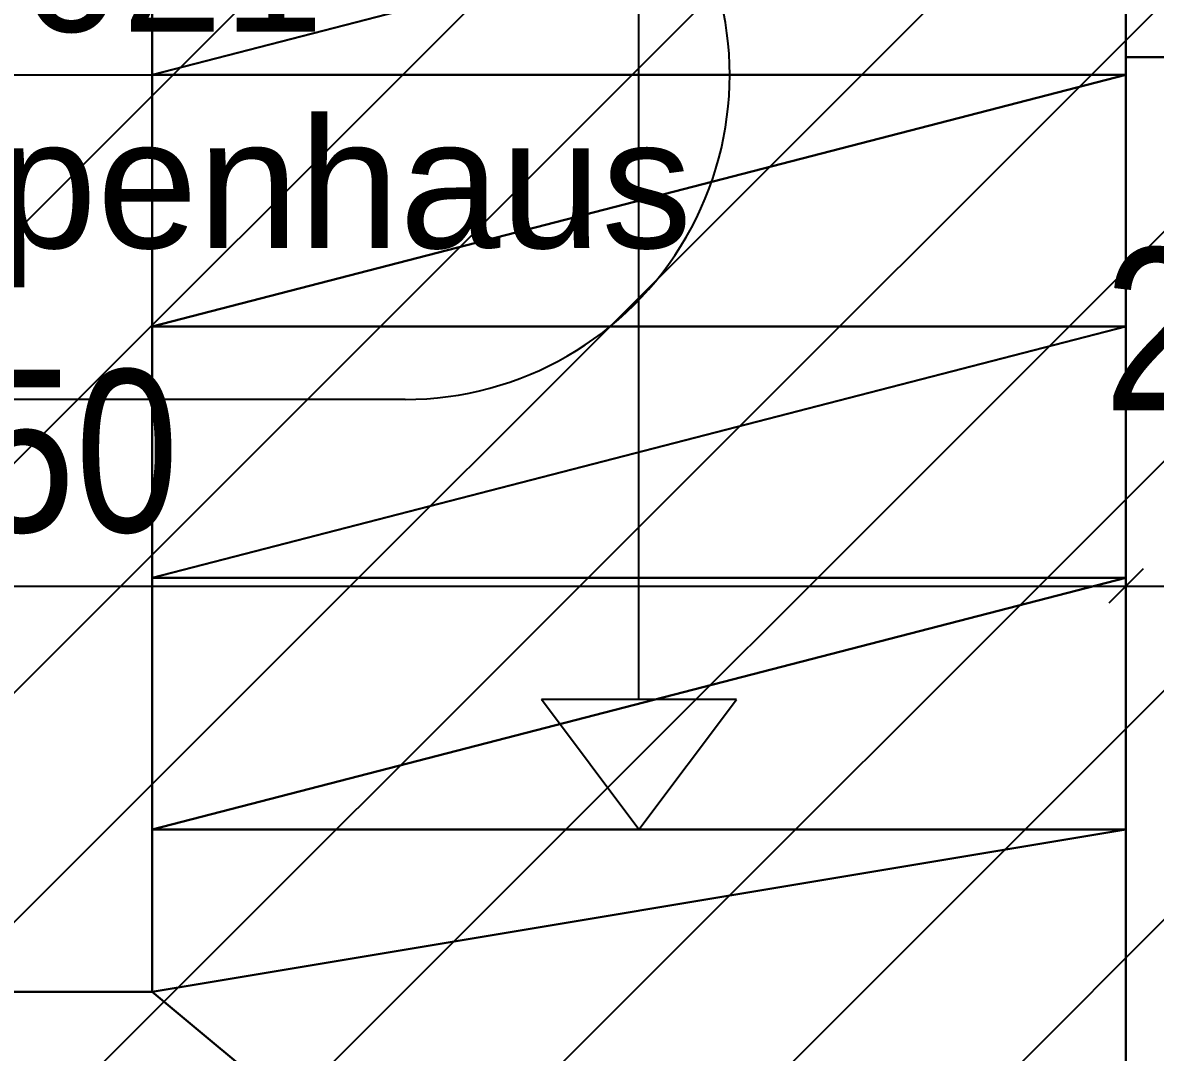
# Model space of a CAD drawing. Extents: x -996 to 41024, y -11542 to 18178.
# Drawn here: x 25063 to 26808, y -1314 to 273 of the extents above; entities that cross this region are included whole.
import ezdxf
from ezdxf.lldxf.tags import DXFTag

# ---------------------------------------------------------------- set-up
doc = ezdxf.new("R2010")
doc.units = 0
doc.header["$LTSCALE"] = 50
doc.layers.get('0').update_dxf_attribs({"lineweight": 25})
for name, color, linetype, lineweight, true_color in [('2D-NovaObj-A_Geschossdecke', 7, 'Continuous', 25, 0x008080), ('2D-NovaObj-A_Treppe', 7, 'Continuous', 25, 0xff9900), ('2D-NovaObj-A_Wand_allgemein', 3, 'Continuous', 25, 0x00ff00), ('3D-NovaObj-A_Geschossdecke', 7, 'Continuous', 25, 0x008080), ('3D-NovaObj-A_Treppe', 7, 'Continuous', 25, 0xff9900), ('3D-NovaObj-A_Wand_allgemein', 3, 'Continuous', 25, 0x00ff00), ('A_Geschossdecke', 7, 'Continuous', 25, 0x008080), ('A_Treppe', 7, 'Continuous', 25, 0xff9900), ('A_Wand_allgemein', 3, 'Continuous', 25, 0x00ff00), ('X_Mass', 7, 'Continuous', 25, 0x0080ff), ('XREF-41001-A-G-E05$0$2D-NovaObj-A_Raum', 1, 'Continuous', 25, 0xff0000), ('XREF-41001-A-G-E05$0$2D-NovaObj-A_Wand_allgemein', 3, 'Continuous', 25, 0x00ff00), ('XREF-41001-A-G-E05$0$3D-NovaObj-A_Wand_allgemein', 3, 'Continuous', 25, 0x00ff00), ('XREF-41001-A-G-E05$0$A_Raum', 1, 'Continuous', 25, 0xff0000), ('XREF-41001-A-G-E05$0$A_Wand_allgemein', 3, 'Continuous', 25, 0x00ff00), ('XREF-41001-A-G-EG$0$2D-NovaObj-A_Treppe', 7, 'Continuous', 25, 0xff9900), ('XREF-41001-A-G-EG$0$2D-NovaObj-A_Wand_allgemein', 3, 'Continuous', 25, 0x00ff00), ('XREF-41001-A-G-EG$0$3D-NovaObj-A_Geschossdecke', 7, 'Continuous', 25, 0x008080), ('XREF-41001-A-G-EG$0$3D-NovaObj-A_Treppe', 7, 'Continuous', 25, 0xff9900), ('XREF-41001-A-G-EG$0$3D-NovaObj-A_Wand_allgemein', 3, 'Continuous', 25, 0x00ff00), ('XREF-41001-A-G-EG$0$A_Geschossdecke', 7, 'Continuous', 25, 0x008080), ('XREF-41001-A-G-EG$0$A_Treppe', 7, 'Continuous', 25, 0xff9900), ('XREF-41001-A-G-EG$0$A_Wand_allgemein', 3, 'Continuous', 25, 0x00ff00)]:
    doc.layers.add(name, color=color, linetype=linetype, lineweight=lineweight, true_color=true_color)
doc.styles.get("Standard").update_dxf_attribs({"font": 'ARIALN.TTF'})
doc.styles.add('XREF-41001-A-G-E05$0$Standard', font='ARIALN.TTF')
tags = doc.linetypes.add('fein_strichliert', pattern=[4, 1, -2, 1]).pattern_tags.tags
tags[8:9] = [DXFTag(74, 4), DXFTag(75, 0), DXFTag(340, '0'), DXFTag(46, 0.0), DXFTag(50, 0.0), DXFTag(44, 0.0), DXFTag(45, 0.0)]
tags[6:7] = [DXFTag(74, 4), DXFTag(75, 0), DXFTag(340, '0'), DXFTag(46, 0.0), DXFTag(50, 0.0), DXFTag(44, 0.0), DXFTag(45, 0.0)]
tags[4:5] = [DXFTag(74, 4), DXFTag(75, 0), DXFTag(340, '0'), DXFTag(46, 0.0), DXFTag(50, 0.0), DXFTag(44, 0.0), DXFTag(45, 0.0)]
tags = doc.linetypes.add('XREF-41001-A-G-EG$0$fein_strichliert', pattern=[4, 1, -2, 1]).pattern_tags.tags
tags[8:9] = [DXFTag(74, 4), DXFTag(75, 0), DXFTag(340, '0'), DXFTag(46, 0.0), DXFTag(50, 0.0), DXFTag(44, 0.0), DXFTag(45, 0.0)]
tags[6:7] = [DXFTag(74, 4), DXFTag(75, 0), DXFTag(340, '0'), DXFTag(46, 0.0), DXFTag(50, 0.0), DXFTag(44, 0.0), DXFTag(45, 0.0)]
tags[4:5] = [DXFTag(74, 4), DXFTag(75, 0), DXFTag(340, '0'), DXFTag(46, 0.0), DXFTag(50, 0.0), DXFTag(44, 0.0), DXFTag(45, 0.0)]

# ---------------------------------------------------------------- blocks, each defined once
blk = doc.blocks.new('Wand_A0AA6KWFLL', base_point=(26762.6, -2470.1))
at = {"layer": '2D-NovaObj-A_Wand_allgemein', "ltscale": 0.25}
blk.add_line((26762.6, -2470.1), (26762.6, 2479.9), dxfattribs=at)
at = {"layer": '3D-NovaObj-A_Wand_allgemein', "linetype": 'Continuous', "ltscale": 0.25}
for p, q in [((26762.6, -2470.1, 3000), (26762.6, 2479.9, 3000)), ((26762.6, 2479.9), (26762.6, -2470.1))]:
    blk.add_line(p, q, dxfattribs=at)
blk.add_3dface([(26762.6, -2470.1), (26762.6, -2470.1, 3000), (26762.6, 2479.9, 3000), (26762.6, 2479.9)], dxfattribs=at)
at = {"layer": '3D-NovaObj-A_Wand_allgemein', "linetype": 'Continuous', "ltscale": 0.25, "invisible_edges": 15}
for points in [[(26762.6, -2470.1), (26762.6, 2479.9), (26992.6, 2479.9), (26992.6, -2470.1)], [(26992.6, -2470.1, 3000), (26992.6, 2479.9, 3000), (26762.6, 2479.9, 3000), (26762.6, -2470.1, 3000)]]:
    blk.add_3dface(points, dxfattribs=at)
blk = doc.blocks.new('Geschossdecke_A0AA6KWGLL', base_point=(3382.6, -2880.1))
at = {"layer": '3D-NovaObj-A_Geschossdecke', "linetype": 'Continuous', "ltscale": 0.25}
for p, q in [((26762.6, 219.9, 3000), (26762.6, 219.9, 3510)), ((26762.6, -2880.1, 3000), (26762.6, 219.9, 3000)), ((26762.6, 219.9, 3000), (28562.6, 219.9, 3000)), ((26762.6, -2880.1, 3510), (26762.6, 219.9, 3510)), ((26762.6, 219.9, 3510), (28562.6, 219.9, 3510))]:
    blk.add_line(p, q, dxfattribs=at)
for points in [[(26762.6, -2880.1, 3510), (26762.6, 219.9, 3510), (26762.6, 219.9, 3000), (26762.6, -2880.1, 3000)], [(26762.6, 219.9, 3510), (28562.6, 219.9, 3510), (28562.6, 219.9, 3000), (26762.6, 219.9, 3000)]]:
    blk.add_3dface(points, dxfattribs=at)
at = {"layer": '3D-NovaObj-A_Geschossdecke', "linetype": 'Continuous', "ltscale": 0.25, "invisible_edges": 15}
for points in [[(28562.6, 219.9, 3000), (36342.6, -2880.1, 3000), (26762.6, -2880.1, 3000)], [(28562.6, 219.9, 3000), (26762.6, -2880.1, 3000), (26762.6, 219.9, 3000)], [(28562.6, 219.9, 3510), (36342.6, -2880.1, 3510), (26762.6, -2880.1, 3510)], [(28562.6, 219.9, 3510), (26762.6, -2880.1, 3510), (26762.6, 219.9, 3510)]]:
    blk.add_3dface(points, dxfattribs=at)
blk = doc.blocks.new('zweiläufige U-Treppe mit Halbpodest_A0AA6KWOLL', base_point=(23262.6, -2470.1))
at = {"layer": '2D-NovaObj-A_Treppe', "linetype": 'Continuous', "ltscale": 0.25}
for p, q in [((25262.6, 192.4), (25262.6, 2129.9)), ((26012.6, 192.4), (26012.6, 2129.9)), ((26762.6, 2129.9), (26762.6, 192.4)), ((26762.6, 192.4), (25262.6, 192.4))]:
    blk.add_line(p, q, dxfattribs=at)
at = {"layer": '2D-NovaObj-A_Treppe', "linetype": 'fein_strichliert', "ltscale": 0.25}
for p, q in [((25262.6, -1220.1), (25262.6, 192.4)), ((26012.6, -770.1), (26012.6, 192.4)), ((26762.6, 192.4), (26762.6, -2470.1)), ((26762.6, -195.1), (25262.6, -195.1)), ((26762.6, -582.6), (25262.6, -582.6)), ((26162.6, -770.1), (25862.6, -770.1)), ((26012.6, -970.1), (25862.6, -770.1)), ((26012.6, -970.1), (26162.6, -770.1)), ((26762.6, -970.1), (25262.6, -970.1)), ((24762.6, -1220.1), (25262.6, -1220.1))]:
    blk.add_line(p, q, dxfattribs=at)
at = {"layer": '3D-NovaObj-A_Treppe', "ltscale": 0.25}
for p, q in [((25262.6, 192.4, 773.3), (25262.6, 579.9, 773.3)), ((25262.6, 192.4, 833.3), (25262.6, 579.9, 833.3)), ((26762.6, 579.9, 773.3), (26762.6, 192.4, 773.3)), ((26762.6, 579.9, 833.3), (26762.6, 192.4, 833.3)), ((25262.6, 192.4, 773.3), (25262.6, 192.4, 833.3)), ((26762.6, 192.4, 773.3), (25262.6, 192.4, 773.3)), ((26762.6, 192.4, 833.3), (25262.6, 192.4, 833.3)), ((25262.6, 192.4, 940), (25262.6, 192.4, 1000)), ((25262.6, -195.1, 940), (25262.6, 192.4, 940)), ((25262.6, 192.4, 940), (26762.6, 192.4, 940)), ((25262.6, -195.1, 1000), (25262.6, 192.4, 1000)), ((25262.6, 192.4, 1000), (26762.6, 192.4, 1000)), ((26762.6, 192.4, 773.3), (26762.6, 192.4, 833.3)), ((26762.6, 192.4, 940), (26762.6, 192.4, 1000)), ((26762.6, 192.4, 940), (26762.6, -195.1, 940)), ((26762.6, 192.4, 1000), (26762.6, -195.1, 1000)), ((25262.6, -195.1, 940), (25262.6, -195.1, 1000)), ((26762.6, -195.1, 940), (25262.6, -195.1, 940)), ((26762.6, -195.1, 1000), (25262.6, -195.1, 1000)), ((25262.6, -195.1, 1106.7), (25262.6, -195.1, 1166.7)), ((25262.6, -582.6, 1106.7), (25262.6, -195.1, 1106.7)), ((25262.6, -195.1, 1106.7), (26762.6, -195.1, 1106.7)), ((25262.6, -582.6, 1166.7), (25262.6, -195.1, 1166.7)), ((25262.6, -195.1, 1166.7), (26762.6, -195.1, 1166.7)), ((26762.6, -195.1, 940), (26762.6, -195.1, 1000)), ((26762.6, -195.1, 1106.7), (26762.6, -195.1, 1166.7)), ((26762.6, -195.1, 1106.7), (26762.6, -582.6, 1106.7)), ((26762.6, -195.1, 1166.7), (26762.6, -582.6, 1166.7)), ((25262.6, -582.6, 1106.7), (25262.6, -582.6, 1166.7)), ((26762.6, -582.6, 1106.7), (25262.6, -582.6, 1106.7)), ((26762.6, -582.6, 1166.7), (25262.6, -582.6, 1166.7)), ((25262.6, -582.6, 1273.3), (25262.6, -582.6, 1333.3)), ((25262.6, -970.1, 1273.3), (25262.6, -582.6, 1273.3)), ((25262.6, -582.6, 1273.3), (26762.6, -582.6, 1273.3)), ((25262.6, -970.1, 1333.3), (25262.6, -582.6, 1333.3)), ((25262.6, -582.6, 1333.3), (26762.6, -582.6, 1333.3)), ((26762.6, -582.6, 1106.7), (26762.6, -582.6, 1166.7)), ((26762.6, -582.6, 1273.3), (26762.6, -582.6, 1333.3)), ((26762.6, -582.6, 1273.3), (26762.6, -970.1, 1273.3)), ((26762.6, -582.6, 1333.3), (26762.6, -970.1, 1333.3)), ((25262.6, -970.1, 1273.3), (25262.6, -970.1, 1333.3)), ((26762.6, -970.1, 1273.3), (25262.6, -970.1, 1273.3)), ((26762.6, -970.1, 1333.3), (25262.6, -970.1, 1333.3)), ((25262.6, -970.1, 1440), (25262.6, -970.1, 1500)), ((25262.6, -1220.1, 1440), (25262.6, -970.1, 1440)), ((25262.6, -970.1, 1440), (26762.6, -970.1, 1440)), ((25262.6, -1220.1, 1500), (25262.6, -970.1, 1500)), ((25262.6, -970.1, 1500), (26762.6, -970.1, 1500)), ((26762.6, -970.1, 1273.3), (26762.6, -970.1, 1333.3)), ((26762.6, -970.1, 1440), (26762.6, -970.1, 1500)), ((26762.6, -970.1, 1440), (26762.6, -2470.1, 1440)), ((26762.6, -970.1, 1500), (26762.6, -2470.1, 1500)), ((24762.6, -1220.1, 1440), (25262.6, -1220.1, 1440)), ((24762.6, -1220.1, 1500), (25262.6, -1220.1, 1500)), ((25262.6, -1220.1, 1440), (25262.6, -1220.1, 1500))]:
    blk.add_line(p, q, dxfattribs=at)
for points in [[(25262.6, 192.4, 833.3), (25262.6, 579.9, 833.3), (25262.6, 579.9, 773.3), (25262.6, 192.4, 773.3)], [(26762.6, 579.9, 833.3), (26762.6, 192.4, 833.3), (26762.6, 192.4, 773.3), (26762.6, 579.9, 773.3)], [(26762.6, 192.4, 833.3), (25262.6, 192.4, 833.3), (25262.6, 192.4, 773.3), (26762.6, 192.4, 773.3)], [(25262.6, -195.1, 1000), (25262.6, 192.4, 1000), (25262.6, 192.4, 940), (25262.6, -195.1, 940)], [(25262.6, 192.4, 1000), (26762.6, 192.4, 1000), (26762.6, 192.4, 940), (25262.6, 192.4, 940)], [(26762.6, 192.4, 1000), (26762.6, -195.1, 1000), (26762.6, -195.1, 940), (26762.6, 192.4, 940)], [(26762.6, -195.1, 1000), (25262.6, -195.1, 1000), (25262.6, -195.1, 940), (26762.6, -195.1, 940)], [(25262.6, -582.6, 1166.7), (25262.6, -195.1, 1166.7), (25262.6, -195.1, 1106.7), (25262.6, -582.6, 1106.7)], [(25262.6, -195.1, 1166.7), (26762.6, -195.1, 1166.7), (26762.6, -195.1, 1106.7), (25262.6, -195.1, 1106.7)], [(26762.6, -195.1, 1166.7), (26762.6, -582.6, 1166.7), (26762.6, -582.6, 1106.7), (26762.6, -195.1, 1106.7)], [(26762.6, -582.6, 1166.7), (25262.6, -582.6, 1166.7), (25262.6, -582.6, 1106.7), (26762.6, -582.6, 1106.7)], [(25262.6, -970.1, 1333.3), (25262.6, -582.6, 1333.3), (25262.6, -582.6, 1273.3), (25262.6, -970.1, 1273.3)], [(25262.6, -582.6, 1333.3), (26762.6, -582.6, 1333.3), (26762.6, -582.6, 1273.3), (25262.6, -582.6, 1273.3)], [(26762.6, -582.6, 1333.3), (26762.6, -970.1, 1333.3), (26762.6, -970.1, 1273.3), (26762.6, -582.6, 1273.3)], [(26762.6, -970.1, 1333.3), (25262.6, -970.1, 1333.3), (25262.6, -970.1, 1273.3), (26762.6, -970.1, 1273.3)], [(25262.6, -1220.1, 1500), (25262.6, -970.1, 1500), (25262.6, -970.1, 1440), (25262.6, -1220.1, 1440)], [(25262.6, -970.1, 1500), (26762.6, -970.1, 1500), (26762.6, -970.1, 1440), (25262.6, -970.1, 1440)], [(26762.6, -970.1, 1500), (26762.6, -2470.1, 1500), (26762.6, -2470.1, 1440), (26762.6, -970.1, 1440)], [(24762.6, -1220.1, 1500), (25262.6, -1220.1, 1500), (25262.6, -1220.1, 1440), (24762.6, -1220.1, 1440)]]:
    blk.add_3dface(points, dxfattribs=at)
mesh = blk.add_polyface(dxfattribs=at)
corners = [(26762.6, 579.9, 773.3), (26762.6, 192.4, 773.3), (25262.6, 192.4, 773.3), (25262.6, 579.9, 773.3)]
mesh.append_faces([[corners[k] for k in face] for face in [(0, 2, 3, 3)]], dxfattribs={"vtx0": -1, "vtx2": -1})
mesh.append_faces([[corners[k] for k in face] for face in [(0, 1, 2, 2)]], dxfattribs={"vtx2": -1, "vtx3": -1})
mesh = blk.add_polyface(dxfattribs=at)
corners = [(26762.6, 579.9, 833.3), (26762.6, 192.4, 833.3), (25262.6, 192.4, 833.3), (25262.6, 579.9, 833.3)]
mesh.append_faces([[corners[k] for k in face] for face in [(0, 2, 1, 1)]], dxfattribs={"vtx0": -1, "vtx2": -1})
mesh.append_faces([[corners[k] for k in face] for face in [(0, 3, 2, 2)]], dxfattribs={"vtx2": -1, "vtx3": -1})
mesh = blk.add_polyface(dxfattribs=at)
corners = [(26762.6, 192.4, 940), (26762.6, -195.1, 940), (25262.6, -195.1, 940), (25262.6, 192.4, 940)]
mesh.append_faces([[corners[k] for k in face] for face in [(0, 2, 3, 3)]], dxfattribs={"vtx0": -1, "vtx2": -1})
mesh.append_faces([[corners[k] for k in face] for face in [(0, 1, 2, 2)]], dxfattribs={"vtx2": -1, "vtx3": -1})
mesh = blk.add_polyface(dxfattribs=at)
corners = [(26762.6, 192.4, 1000), (26762.6, -195.1, 1000), (25262.6, -195.1, 1000), (25262.6, 192.4, 1000)]
mesh.append_faces([[corners[k] for k in face] for face in [(0, 2, 1, 1)]], dxfattribs={"vtx0": -1, "vtx2": -1})
mesh.append_faces([[corners[k] for k in face] for face in [(0, 3, 2, 2)]], dxfattribs={"vtx2": -1, "vtx3": -1})
mesh = blk.add_polyface(dxfattribs=at)
corners = [(26762.6, -195.1, 1106.7), (26762.6, -582.6, 1106.7), (25262.6, -582.6, 1106.7), (25262.6, -195.1, 1106.7)]
mesh.append_faces([[corners[k] for k in face] for face in [(0, 2, 3, 3)]], dxfattribs={"vtx0": -1, "vtx2": -1})
mesh.append_faces([[corners[k] for k in face] for face in [(0, 1, 2, 2)]], dxfattribs={"vtx2": -1, "vtx3": -1})
mesh = blk.add_polyface(dxfattribs=at)
corners = [(26762.6, -195.1, 1166.7), (26762.6, -582.6, 1166.7), (25262.6, -582.6, 1166.7), (25262.6, -195.1, 1166.7)]
mesh.append_faces([[corners[k] for k in face] for face in [(0, 2, 1, 1)]], dxfattribs={"vtx0": -1, "vtx2": -1})
mesh.append_faces([[corners[k] for k in face] for face in [(0, 3, 2, 2)]], dxfattribs={"vtx2": -1, "vtx3": -1})
mesh = blk.add_polyface(dxfattribs=at)
corners = [(26762.6, -582.6, 1273.3), (26762.6, -970.1, 1273.3), (25262.6, -970.1, 1273.3), (25262.6, -582.6, 1273.3)]
mesh.append_faces([[corners[k] for k in face] for face in [(0, 2, 3, 3)]], dxfattribs={"vtx0": -1, "vtx2": -1})
mesh.append_faces([[corners[k] for k in face] for face in [(0, 1, 2, 2)]], dxfattribs={"vtx2": -1, "vtx3": -1})
mesh = blk.add_polyface(dxfattribs=at)
corners = [(26762.6, -582.6, 1333.3), (26762.6, -970.1, 1333.3), (25262.6, -970.1, 1333.3), (25262.6, -582.6, 1333.3)]
mesh.append_faces([[corners[k] for k in face] for face in [(0, 2, 1, 1)]], dxfattribs={"vtx0": -1, "vtx2": -1})
mesh.append_faces([[corners[k] for k in face] for face in [(0, 3, 2, 2)]], dxfattribs={"vtx2": -1, "vtx3": -1})
mesh = blk.add_polyface(dxfattribs=at)
corners = [(26762.6, -970.1, 1440), (26762.6, -2470.1, 1440), (23262.6, -2470.1, 1440), (23262.6, -970.1, 1440), (24762.6, -970.1, 1440), (24762.6, -1220.1, 1440), (25262.6, -1220.1, 1440), (25262.6, -970.1, 1440)]
mesh.append_faces([[corners[k] for k in face] for face in [(6, 1, 5, 5), (5, 2, 4, 4)]], dxfattribs={"vtx0": -1, "vtx1": -1, "vtx2": -1})
mesh.append_faces([[corners[k] for k in face] for face in [(7, 0, 6, 6)]], dxfattribs={"vtx1": -1, "vtx2": -1})
mesh.append_faces([[corners[k] for k in face] for face in [(0, 1, 6, 6), (1, 2, 5, 5)]], dxfattribs={"vtx1": -1, "vtx2": -1, "vtx3": -1})
mesh.append_faces([[corners[k] for k in face] for face in [(2, 3, 4, 4)]], dxfattribs={"vtx2": -1, "vtx3": -1})
mesh = blk.add_polyface(dxfattribs=at)
corners = [(26762.6, -970.1, 1500), (26762.6, -2470.1, 1500), (23262.6, -2470.1, 1500), (23262.6, -970.1, 1500), (24762.6, -970.1, 1500), (24762.6, -1220.1, 1500), (25262.6, -1220.1, 1500), (25262.6, -970.1, 1500)]
mesh.append_faces([[corners[k] for k in face] for face in [(0, 6, 1, 1), (1, 5, 2, 2)]], dxfattribs={"vtx0": -1, "vtx1": -1, "vtx2": -1})
mesh.append_faces([[corners[k] for k in face] for face in [(2, 4, 3, 3)]], dxfattribs={"vtx0": -1, "vtx2": -1})
mesh.append_faces([[corners[k] for k in face] for face in [(7, 6, 0, 0)]], dxfattribs={"vtx1": -1, "vtx2": -1})
mesh.append_faces([[corners[k] for k in face] for face in [(6, 5, 1, 1), (5, 4, 2, 2)]], dxfattribs={"vtx1": -1, "vtx2": -1, "vtx3": -1})
blk = doc.blocks.new('Geschossdecke_A0AA6KWQLL', base_point=(3382.6, -2880.1, -480))
at = {"layer": '2D-NovaObj-A_Geschossdecke', "linetype": 'Continuous', "ltscale": 0.25}
for p, q in [((22272.2, -2830.1), (36132.2, 11029.9)), ((22625.7, -2830.1), (36292.6, 10836.7)), ((22979.3, -2830.1), (36292.6, 10483.2)), ((23332.9, -2830.1), (36292.6, 10129.6)), ((23686.4, -2830.1), (36292.6, 9776.1)), ((24040, -2830.1), (36292.6, 9422.5)), ((24393.5, -2830.1), (36292.6, 9068.9)), ((24747.1, -2830.1), (36292.6, 8715.4)), ((25100.6, -2830.1), (36292.6, 8361.8))]:
    blk.add_line(p, q, dxfattribs=at)
at = {"layer": '3D-NovaObj-A_Geschossdecke', "linetype": 'Continuous', "ltscale": 0.25}
mesh = blk.add_polyface(dxfattribs=at)
corners = [(3382.6, -2880.1, -480), (3382.6, 11079.9, -480), (36342.6, 11079.9, -480), (36342.6, -2880.1, -480)]
mesh.append_faces([[corners[k] for k in face] for face in [(0, 2, 3, 3)]], dxfattribs={"vtx0": -1, "vtx2": -1})
mesh.append_faces([[corners[k] for k in face] for face in [(0, 1, 2, 2)]], dxfattribs={"vtx2": -1, "vtx3": -1})
mesh = blk.add_polyface(dxfattribs=at)
corners = [(3382.6, -2880.1), (3382.6, 11079.9), (36342.6, 11079.9), (36342.6, -2880.1)]
mesh.append_faces([[corners[k] for k in face] for face in [(0, 2, 1, 1)]], dxfattribs={"vtx0": -1, "vtx2": -1})
mesh.append_faces([[corners[k] for k in face] for face in [(0, 3, 2, 2)]], dxfattribs={"vtx2": -1, "vtx3": -1})
blk = doc.blocks.new('XREF-41001-A-G-EG$0$zweiläufige U-Treppe mit Halbpodest_A0AA6KULLL', base_point=(23262.6, -2470.1))
at = {"layer": 'XREF-41001-A-G-EG$0$2D-NovaObj-A_Treppe', "color": 6, "linetype": 'Continuous', "ltscale": 0.25, "true_color": 0xff00ff}
for p, q in [((25262.6, 192.4), (25262.6, 2129.9)), ((26012.6, 192.4), (26012.6, 2129.9)), ((26762.6, 2129.9), (26762.6, 192.4)), ((26762.6, 192.4), (25262.6, 192.4))]:
    blk.add_line(p, q, dxfattribs=at)
at = {"layer": 'XREF-41001-A-G-EG$0$2D-NovaObj-A_Treppe', "color": 6, "linetype": 'XREF-41001-A-G-EG$0$fein_strichliert', "ltscale": 0.25, "true_color": 0xff00ff}
for p, q in [((25262.6, -1220.1), (25262.6, 192.4)), ((26012.6, -770.1), (26012.6, 192.4)), ((26762.6, 192.4), (26762.6, -2470.1)), ((26762.6, -195.1), (25262.6, -195.1)), ((26762.6, -582.6), (25262.6, -582.6)), ((26162.6, -770.1), (25862.6, -770.1)), ((26012.6, -970.1), (25862.6, -770.1)), ((26012.6, -970.1), (26162.6, -770.1)), ((26762.6, -970.1), (25262.6, -970.1)), ((24762.6, -1220.1), (25262.6, -1220.1))]:
    blk.add_line(p, q, dxfattribs=at)
at = {"layer": 'XREF-41001-A-G-EG$0$3D-NovaObj-A_Treppe', "color": 6, "ltscale": 0.25, "true_color": 0xff00ff}
for p, q in [((25262.6, 192.4, 773.3), (25262.6, 579.9, 773.3)), ((25262.6, 192.4, 833.3), (25262.6, 579.9, 833.3)), ((26762.6, 579.9, 773.3), (26762.6, 192.4, 773.3)), ((26762.6, 579.9, 833.3), (26762.6, 192.4, 833.3)), ((25262.6, 192.4, 773.3), (25262.6, 192.4, 833.3)), ((26762.6, 192.4, 773.3), (25262.6, 192.4, 773.3)), ((26762.6, 192.4, 833.3), (25262.6, 192.4, 833.3)), ((25262.6, 192.4, 940), (25262.6, 192.4, 1000)), ((25262.6, -195.1, 940), (25262.6, 192.4, 940)), ((25262.6, 192.4, 940), (26762.6, 192.4, 940)), ((25262.6, -195.1, 1000), (25262.6, 192.4, 1000)), ((25262.6, 192.4, 1000), (26762.6, 192.4, 1000)), ((26762.6, 192.4, 773.3), (26762.6, 192.4, 833.3)), ((26762.6, 192.4, 940), (26762.6, 192.4, 1000)), ((26762.6, 192.4, 940), (26762.6, -195.1, 940)), ((26762.6, 192.4, 1000), (26762.6, -195.1, 1000)), ((25262.6, -195.1, 940), (25262.6, -195.1, 1000)), ((26762.6, -195.1, 940), (25262.6, -195.1, 940)), ((26762.6, -195.1, 1000), (25262.6, -195.1, 1000)), ((25262.6, -195.1, 1106.7), (25262.6, -195.1, 1166.7)), ((25262.6, -582.6, 1106.7), (25262.6, -195.1, 1106.7)), ((25262.6, -195.1, 1106.7), (26762.6, -195.1, 1106.7)), ((25262.6, -582.6, 1166.7), (25262.6, -195.1, 1166.7)), ((25262.6, -195.1, 1166.7), (26762.6, -195.1, 1166.7)), ((26762.6, -195.1, 940), (26762.6, -195.1, 1000)), ((26762.6, -195.1, 1106.7), (26762.6, -195.1, 1166.7)), ((26762.6, -195.1, 1106.7), (26762.6, -582.6, 1106.7)), ((26762.6, -195.1, 1166.7), (26762.6, -582.6, 1166.7)), ((25262.6, -582.6, 1106.7), (25262.6, -582.6, 1166.7)), ((26762.6, -582.6, 1106.7), (25262.6, -582.6, 1106.7)), ((26762.6, -582.6, 1166.7), (25262.6, -582.6, 1166.7)), ((25262.6, -582.6, 1273.3), (25262.6, -582.6, 1333.3)), ((25262.6, -970.1, 1273.3), (25262.6, -582.6, 1273.3)), ((25262.6, -582.6, 1273.3), (26762.6, -582.6, 1273.3)), ((25262.6, -970.1, 1333.3), (25262.6, -582.6, 1333.3)), ((25262.6, -582.6, 1333.3), (26762.6, -582.6, 1333.3)), ((26762.6, -582.6, 1106.7), (26762.6, -582.6, 1166.7)), ((26762.6, -582.6, 1273.3), (26762.6, -582.6, 1333.3)), ((26762.6, -582.6, 1273.3), (26762.6, -970.1, 1273.3)), ((26762.6, -582.6, 1333.3), (26762.6, -970.1, 1333.3)), ((25262.6, -970.1, 1273.3), (25262.6, -970.1, 1333.3)), ((26762.6, -970.1, 1273.3), (25262.6, -970.1, 1273.3)), ((26762.6, -970.1, 1333.3), (25262.6, -970.1, 1333.3)), ((25262.6, -970.1, 1440), (25262.6, -970.1, 1500)), ((25262.6, -1220.1, 1440), (25262.6, -970.1, 1440)), ((25262.6, -970.1, 1440), (26762.6, -970.1, 1440)), ((25262.6, -1220.1, 1500), (25262.6, -970.1, 1500)), ((25262.6, -970.1, 1500), (26762.6, -970.1, 1500)), ((26762.6, -970.1, 1273.3), (26762.6, -970.1, 1333.3)), ((26762.6, -970.1, 1440), (26762.6, -970.1, 1500)), ((26762.6, -970.1, 1440), (26762.6, -2470.1, 1440)), ((26762.6, -970.1, 1500), (26762.6, -2470.1, 1500)), ((24762.6, -1220.1, 1440), (25262.6, -1220.1, 1440)), ((24762.6, -1220.1, 1500), (25262.6, -1220.1, 1500)), ((25262.6, -1220.1, 1440), (25262.6, -1220.1, 1500))]:
    blk.add_line(p, q, dxfattribs=at)
for points in [[(25262.6, 192.4, 833.3), (25262.6, 579.9, 833.3), (25262.6, 579.9, 773.3), (25262.6, 192.4, 773.3)], [(26762.6, 579.9, 833.3), (26762.6, 192.4, 833.3), (26762.6, 192.4, 773.3), (26762.6, 579.9, 773.3)], [(26762.6, 192.4, 833.3), (25262.6, 192.4, 833.3), (25262.6, 192.4, 773.3), (26762.6, 192.4, 773.3)], [(25262.6, -195.1, 1000), (25262.6, 192.4, 1000), (25262.6, 192.4, 940), (25262.6, -195.1, 940)], [(25262.6, 192.4, 1000), (26762.6, 192.4, 1000), (26762.6, 192.4, 940), (25262.6, 192.4, 940)], [(26762.6, 192.4, 1000), (26762.6, -195.1, 1000), (26762.6, -195.1, 940), (26762.6, 192.4, 940)], [(26762.6, -195.1, 1000), (25262.6, -195.1, 1000), (25262.6, -195.1, 940), (26762.6, -195.1, 940)], [(25262.6, -582.6, 1166.7), (25262.6, -195.1, 1166.7), (25262.6, -195.1, 1106.7), (25262.6, -582.6, 1106.7)], [(25262.6, -195.1, 1166.7), (26762.6, -195.1, 1166.7), (26762.6, -195.1, 1106.7), (25262.6, -195.1, 1106.7)], [(26762.6, -195.1, 1166.7), (26762.6, -582.6, 1166.7), (26762.6, -582.6, 1106.7), (26762.6, -195.1, 1106.7)], [(26762.6, -582.6, 1166.7), (25262.6, -582.6, 1166.7), (25262.6, -582.6, 1106.7), (26762.6, -582.6, 1106.7)], [(25262.6, -970.1, 1333.3), (25262.6, -582.6, 1333.3), (25262.6, -582.6, 1273.3), (25262.6, -970.1, 1273.3)], [(25262.6, -582.6, 1333.3), (26762.6, -582.6, 1333.3), (26762.6, -582.6, 1273.3), (25262.6, -582.6, 1273.3)], [(26762.6, -582.6, 1333.3), (26762.6, -970.1, 1333.3), (26762.6, -970.1, 1273.3), (26762.6, -582.6, 1273.3)], [(26762.6, -970.1, 1333.3), (25262.6, -970.1, 1333.3), (25262.6, -970.1, 1273.3), (26762.6, -970.1, 1273.3)], [(25262.6, -1220.1, 1500), (25262.6, -970.1, 1500), (25262.6, -970.1, 1440), (25262.6, -1220.1, 1440)], [(25262.6, -970.1, 1500), (26762.6, -970.1, 1500), (26762.6, -970.1, 1440), (25262.6, -970.1, 1440)], [(26762.6, -970.1, 1500), (26762.6, -2470.1, 1500), (26762.6, -2470.1, 1440), (26762.6, -970.1, 1440)], [(24762.6, -1220.1, 1500), (25262.6, -1220.1, 1500), (25262.6, -1220.1, 1440), (24762.6, -1220.1, 1440)]]:
    blk.add_3dface(points, dxfattribs=at)
mesh = blk.add_polyface(dxfattribs=at)
corners = [(26762.6, 579.9, 773.3), (26762.6, 192.4, 773.3), (25262.6, 192.4, 773.3), (25262.6, 579.9, 773.3)]
mesh.append_faces([[corners[k] for k in face] for face in [(0, 2, 3, 3)]], dxfattribs={"vtx0": -1, "vtx2": -1, "color": 6})
mesh.append_faces([[corners[k] for k in face] for face in [(0, 1, 2, 2)]], dxfattribs={"vtx2": -1, "vtx3": -1, "color": 6})
mesh = blk.add_polyface(dxfattribs=at)
corners = [(26762.6, 579.9, 833.3), (26762.6, 192.4, 833.3), (25262.6, 192.4, 833.3), (25262.6, 579.9, 833.3)]
mesh.append_faces([[corners[k] for k in face] for face in [(0, 2, 1, 1)]], dxfattribs={"vtx0": -1, "vtx2": -1, "color": 6})
mesh.append_faces([[corners[k] for k in face] for face in [(0, 3, 2, 2)]], dxfattribs={"vtx2": -1, "vtx3": -1, "color": 6})
mesh = blk.add_polyface(dxfattribs=at)
corners = [(26762.6, 192.4, 940), (26762.6, -195.1, 940), (25262.6, -195.1, 940), (25262.6, 192.4, 940)]
mesh.append_faces([[corners[k] for k in face] for face in [(0, 2, 3, 3)]], dxfattribs={"vtx0": -1, "vtx2": -1, "color": 6})
mesh.append_faces([[corners[k] for k in face] for face in [(0, 1, 2, 2)]], dxfattribs={"vtx2": -1, "vtx3": -1, "color": 6})
mesh = blk.add_polyface(dxfattribs=at)
corners = [(26762.6, 192.4, 1000), (26762.6, -195.1, 1000), (25262.6, -195.1, 1000), (25262.6, 192.4, 1000)]
mesh.append_faces([[corners[k] for k in face] for face in [(0, 2, 1, 1)]], dxfattribs={"vtx0": -1, "vtx2": -1, "color": 6})
mesh.append_faces([[corners[k] for k in face] for face in [(0, 3, 2, 2)]], dxfattribs={"vtx2": -1, "vtx3": -1, "color": 6})
mesh = blk.add_polyface(dxfattribs=at)
corners = [(26762.6, -195.1, 1106.7), (26762.6, -582.6, 1106.7), (25262.6, -582.6, 1106.7), (25262.6, -195.1, 1106.7)]
mesh.append_faces([[corners[k] for k in face] for face in [(0, 2, 3, 3)]], dxfattribs={"vtx0": -1, "vtx2": -1, "color": 6})
mesh.append_faces([[corners[k] for k in face] for face in [(0, 1, 2, 2)]], dxfattribs={"vtx2": -1, "vtx3": -1, "color": 6})
mesh = blk.add_polyface(dxfattribs=at)
corners = [(26762.6, -195.1, 1166.7), (26762.6, -582.6, 1166.7), (25262.6, -582.6, 1166.7), (25262.6, -195.1, 1166.7)]
mesh.append_faces([[corners[k] for k in face] for face in [(0, 2, 1, 1)]], dxfattribs={"vtx0": -1, "vtx2": -1, "color": 6})
mesh.append_faces([[corners[k] for k in face] for face in [(0, 3, 2, 2)]], dxfattribs={"vtx2": -1, "vtx3": -1, "color": 6})
mesh = blk.add_polyface(dxfattribs=at)
corners = [(26762.6, -582.6, 1273.3), (26762.6, -970.1, 1273.3), (25262.6, -970.1, 1273.3), (25262.6, -582.6, 1273.3)]
mesh.append_faces([[corners[k] for k in face] for face in [(0, 2, 3, 3)]], dxfattribs={"vtx0": -1, "vtx2": -1, "color": 6})
mesh.append_faces([[corners[k] for k in face] for face in [(0, 1, 2, 2)]], dxfattribs={"vtx2": -1, "vtx3": -1, "color": 6})
mesh = blk.add_polyface(dxfattribs=at)
corners = [(26762.6, -582.6, 1333.3), (26762.6, -970.1, 1333.3), (25262.6, -970.1, 1333.3), (25262.6, -582.6, 1333.3)]
mesh.append_faces([[corners[k] for k in face] for face in [(0, 2, 1, 1)]], dxfattribs={"vtx0": -1, "vtx2": -1, "color": 6})
mesh.append_faces([[corners[k] for k in face] for face in [(0, 3, 2, 2)]], dxfattribs={"vtx2": -1, "vtx3": -1, "color": 6})
mesh = blk.add_polyface(dxfattribs=at)
corners = [(26762.6, -970.1, 1440), (26762.6, -2470.1, 1440), (23262.6, -2470.1, 1440), (23262.6, -970.1, 1440), (24762.6, -970.1, 1440), (24762.6, -1220.1, 1440), (25262.6, -1220.1, 1440), (25262.6, -970.1, 1440)]
mesh.append_faces([[corners[k] for k in face] for face in [(6, 1, 5, 5), (5, 2, 4, 4)]], dxfattribs={"vtx0": -1, "vtx1": -1, "vtx2": -1, "color": 6})
mesh.append_faces([[corners[k] for k in face] for face in [(7, 0, 6, 6)]], dxfattribs={"vtx1": -1, "vtx2": -1, "color": 6})
mesh.append_faces([[corners[k] for k in face] for face in [(0, 1, 6, 6), (1, 2, 5, 5)]], dxfattribs={"vtx1": -1, "vtx2": -1, "vtx3": -1, "color": 6})
mesh.append_faces([[corners[k] for k in face] for face in [(2, 3, 4, 4)]], dxfattribs={"vtx2": -1, "vtx3": -1, "color": 6})
mesh = blk.add_polyface(dxfattribs=at)
corners = [(26762.6, -970.1, 1500), (26762.6, -2470.1, 1500), (23262.6, -2470.1, 1500), (23262.6, -970.1, 1500), (24762.6, -970.1, 1500), (24762.6, -1220.1, 1500), (25262.6, -1220.1, 1500), (25262.6, -970.1, 1500)]
mesh.append_faces([[corners[k] for k in face] for face in [(0, 6, 1, 1), (1, 5, 2, 2)]], dxfattribs={"vtx0": -1, "vtx1": -1, "vtx2": -1, "color": 6})
mesh.append_faces([[corners[k] for k in face] for face in [(2, 4, 3, 3)]], dxfattribs={"vtx0": -1, "vtx2": -1, "color": 6})
mesh.append_faces([[corners[k] for k in face] for face in [(7, 6, 0, 0)]], dxfattribs={"vtx1": -1, "vtx2": -1, "color": 6})
mesh.append_faces([[corners[k] for k in face] for face in [(6, 5, 1, 1), (5, 4, 2, 2)]], dxfattribs={"vtx1": -1, "vtx2": -1, "vtx3": -1, "color": 6})
blk = doc.blocks.new('XREF-41001-A-G-EG$0$Wand_A0AA6KV7LL', base_point=(26762.6, -2470.1))
at = {"layer": 'XREF-41001-A-G-EG$0$2D-NovaObj-A_Wand_allgemein', "color": 6, "ltscale": 0.25, "true_color": 0xff00ff}
blk.add_line((26762.6, -2470.1), (26762.6, 2479.9), dxfattribs=at)
at = {"layer": 'XREF-41001-A-G-EG$0$3D-NovaObj-A_Wand_allgemein', "color": 6, "linetype": 'Continuous', "ltscale": 0.25, "true_color": 0xff00ff}
for p, q in [((26762.6, -2470.1, 3000), (26762.6, 2479.9, 3000)), ((26762.6, 2479.9), (26762.6, -2470.1))]:
    blk.add_line(p, q, dxfattribs=at)
blk.add_3dface([(26762.6, -2470.1), (26762.6, -2470.1, 3000), (26762.6, 2479.9, 3000), (26762.6, 2479.9)], dxfattribs=at)
at = {"layer": 'XREF-41001-A-G-EG$0$3D-NovaObj-A_Wand_allgemein', "color": 6, "linetype": 'Continuous', "ltscale": 0.25, "true_color": 0xff00ff, "invisible_edges": 15}
for points in [[(26762.6, -2470.1), (26762.6, 2479.9), (26992.6, 2479.9), (26992.6, -2470.1)], [(26992.6, -2470.1, 3000), (26992.6, 2479.9, 3000), (26762.6, 2479.9, 3000), (26762.6, -2470.1, 3000)]]:
    blk.add_3dface(points, dxfattribs=at)
blk = doc.blocks.new('XREF-41001-A-G-EG$0$Geschossdecke_A0AA6KVLLL', base_point=(3362.6, -2900.1))
at = {"layer": 'XREF-41001-A-G-EG$0$3D-NovaObj-A_Geschossdecke', "color": 6, "linetype": 'Continuous', "ltscale": 0.25, "true_color": 0xff00ff}
for p, q in [((26762.6, 219.9, 3000), (26762.6, 219.9, 3380)), ((26762.6, -2900.1, 3000), (26762.6, 219.9, 3000)), ((26762.6, 219.9, 3000), (28562.6, 219.9, 3000)), ((26762.6, -2900.1, 3380), (26762.6, 219.9, 3380)), ((26762.6, 219.9, 3380), (28562.6, 219.9, 3380))]:
    blk.add_line(p, q, dxfattribs=at)
for points in [[(26762.6, -2900.1, 3380), (26762.6, 219.9, 3380), (26762.6, 219.9, 3000), (26762.6, -2900.1, 3000)], [(26762.6, 219.9, 3380), (28562.6, 219.9, 3380), (28562.6, 219.9, 3000), (26762.6, 219.9, 3000)]]:
    blk.add_3dface(points, dxfattribs=at)
at = {"layer": 'XREF-41001-A-G-EG$0$3D-NovaObj-A_Geschossdecke', "color": 6, "linetype": 'Continuous', "ltscale": 0.25, "true_color": 0xff00ff, "invisible_edges": 15}
for points in [[(28562.6, 219.9, 3000), (36362.6, -2900.1, 3000), (26762.6, -2900.1, 3000)], [(28562.6, 219.9, 3000), (26762.6, -2900.1, 3000), (26762.6, 219.9, 3000)], [(28562.6, 219.9, 3380), (36362.6, -2900.1, 3380), (26762.6, -2900.1, 3380)], [(28562.6, 219.9, 3380), (26762.6, -2900.1, 3380), (26762.6, 219.9, 3380)]]:
    blk.add_3dface(points, dxfattribs=at)
blk = doc.blocks.new('XREF-41001-A-G-EG')
at = {"layer": 'XREF-41001-A-G-EG$0$A_Geschossdecke', "color": 6, "ltscale": 0.25, "true_color": 0xff00ff}
blk.add_blockref('XREF-41001-A-G-EG$0$Geschossdecke_A0AA6KVLLL', (3362.6, -2900.1), dxfattribs=at)
at = {"layer": 'XREF-41001-A-G-EG$0$A_Treppe', "color": 6, "ltscale": 0.25, "true_color": 0xff00ff}
blk.add_blockref('XREF-41001-A-G-EG$0$zweiläufige U-Treppe mit Halbpodest_A0AA6KULLL', (23262.6, -2470.1), dxfattribs=at)
at = {"layer": 'XREF-41001-A-G-EG$0$A_Wand_allgemein', "color": 6, "ltscale": 0.25, "true_color": 0xff00ff}
blk.add_blockref('XREF-41001-A-G-EG$0$Wand_A0AA6KV7LL', (26762.6, -2470.1), dxfattribs=at)
blk = doc.blocks.new('Maß_A0AA6KX4LL', base_point=(3766, -1095))
at = {"ltscale": 0.25}
for p, q in [((26762.6, -495), (26762.6, -1095)), ((26789.1, -568.5), (26736, -621.5)), ((3792.6, -595), (35932.6, -595))]:
    blk.add_line(p, q, dxfattribs=at)
at = {"ltscale": 0.25, "char_height": 250, "attachment_point": 1}
for s, insert in [('{\\fArial Narrow;23}', (26729, -74.2)), ('{\\fArial Narrow;3.50}', (24746.3, -261.7))]:
    blk.add_mtext(s, dxfattribs=dict(at, insert=insert))
blk = doc.blocks.new('XREF-41001-A-G-E05$0$Wand_A0AA6KU5LL', base_point=(26762.6, -2470.1))
at = {"layer": 'XREF-41001-A-G-E05$0$2D-NovaObj-A_Wand_allgemein', "color": 3, "ltscale": 0.25, "true_color": 0x00ff00}
blk.add_line((26762.6, -2470.1), (26762.6, 2629.9), dxfattribs=at)
at = {"layer": 'XREF-41001-A-G-E05$0$3D-NovaObj-A_Wand_allgemein', "color": 3, "linetype": 'Continuous', "ltscale": 0.25, "true_color": 0x00ff00}
for p, q in [((26762.6, -2470.1, 15000), (26762.6, 2629.9, 15000)), ((26762.6, 2629.9), (26762.6, -2470.1))]:
    blk.add_line(p, q, dxfattribs=at)
blk.add_3dface([(26762.6, -2470.1), (26762.6, -2470.1, 15000), (26762.6, 2629.9, 15000), (26762.6, 2629.9)], dxfattribs=at)
at = {"layer": 'XREF-41001-A-G-E05$0$3D-NovaObj-A_Wand_allgemein', "color": 3, "linetype": 'Continuous', "ltscale": 0.25, "true_color": 0x00ff00, "invisible_edges": 15}
for points in [[(26762.6, -2470.1), (26762.6, 2629.9), (26992.6, 2479.9), (26992.6, -2470.1)], [(26992.6, -2470.1, 15000), (26992.6, 2479.9, 15000), (26762.6, 2629.9, 15000), (26762.6, -2470.1, 15000)]]:
    blk.add_3dface(points, dxfattribs=at)
blk = doc.blocks.new('XREF-41001-A-G-E05$0$Treppenhaus_A0AA6KUCLL', base_point=(24372.8, -307.6))
at = {"layer": 'XREF-41001-A-G-E05$0$2D-NovaObj-A_Raum', "ltscale": 0.25}
for p, q in [((24372.8, 192.4), (26152.3, 192.4)), ((25652.3, -307.6), (24872.8, -307.6))]:
    blk.add_line(p, q, dxfattribs=at)
blk.add_ellipse((25652.3, 192.4), major_axis=(0, -500), ratio=1, start_param=0, end_param=3.141593, dxfattribs=at)
at = {"layer": 'XREF-41001-A-G-E05$0$2D-NovaObj-A_Raum', "ltscale": 0.25, "char_height": 200, "attachment_point": 1, "style": 'XREF-41001-A-G-E05$0$Standard'}
for s, insert in [('{\\fArial;021}', (25060.9, 459.1)), ('{\\fArial;Treppenhaus}', (24448, 125.7))]:
    blk.add_mtext(s, dxfattribs=dict(at, insert=insert))
blk = doc.blocks.new('XREF-41001-A-G-E05')
at = {"layer": 'XREF-41001-A-G-E05$0$A_Raum', "ltscale": 0.25}
blk.add_blockref('XREF-41001-A-G-E05$0$Treppenhaus_A0AA6KUCLL', (24372.8, -307.6), dxfattribs=at)
at = {"layer": 'XREF-41001-A-G-E05$0$A_Wand_allgemein', "color": 3, "ltscale": 0.25, "true_color": 0x00ff00}
blk.add_blockref('XREF-41001-A-G-E05$0$Wand_A0AA6KU5LL', (26762.6, -2470.1), dxfattribs=at)

msp = doc.modelspace()

# ---------------------------------------------------------------- block references
at = {"color": 6, "lineweight": 25, "ltscale": 0.25, "true_color": 0xff00ff}
msp.add_blockref('XREF-41001-A-G-EG', (0, 0, 3510), dxfattribs=at)
at = {"color": 8, "lineweight": 25, "ltscale": 0.25, "true_color": 0x808080}
msp.add_blockref('XREF-41001-A-G-E05', (0, 0), dxfattribs=at)
at = {"layer": 'A_Geschossdecke', "ltscale": 0.25}
for name, p in [('Geschossdecke_A0AA6KWGLL', (3382.6, -2880.1)), ('Geschossdecke_A0AA6KWQLL', (3382.6, -2880.1, -480))]:
    msp.add_blockref(name, p, dxfattribs=at)
at = {"layer": 'A_Treppe', "ltscale": 0.25}
msp.add_blockref('zweiläufige U-Treppe mit Halbpodest_A0AA6KWOLL', (23262.6, -2470.1), dxfattribs=at)
at = {"layer": 'A_Wand_allgemein', "ltscale": 0.25}
msp.add_blockref('Wand_A0AA6KWFLL', (26762.6, -2470.1), dxfattribs=at)
at = {"layer": 'X_Mass', "ltscale": 0.25}
msp.add_blockref('Maß_A0AA6KX4LL', (3766, -1095), dxfattribs=at)

doc.saveas('drawing.dxf')
